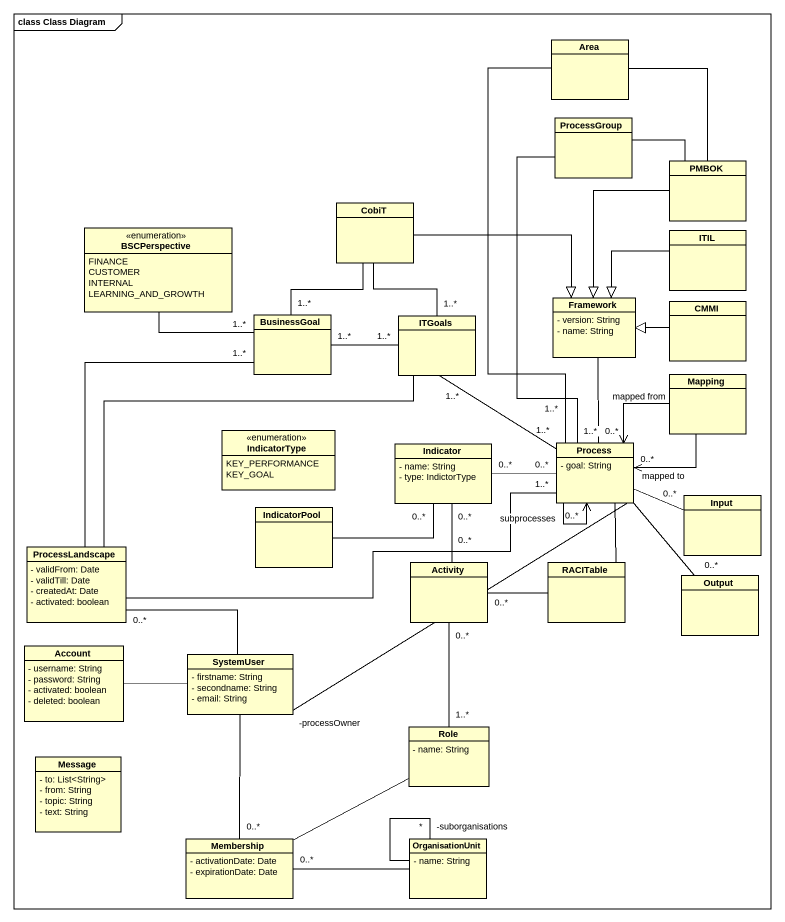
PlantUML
@startuml
mainframe class Class Diagram
hide circle
hide empty members
skinparam classAttributeIconSize 0
class Area
class ProcessGroup
class PMBOK
class CobiT
enum BSCPerspective {
  FINANCE
  CUSTOMER
  INTERNAL
  LEARNING_AND_GROWTH
}
class ITIL
class BusinessGoal
class ITGoals
class Framework {
  - version: String
  - name: String
}
class CMMI
class Mapping
enum IndicatorType {
  KEY_PERFORMANCE
  KEY_GOAL
}
class Indicator {
  - name: String
  - type: IndictorType
}
class "Process" as Process_ {
  - goal: String
}
class IndicatorPool
class Input
class ProcessLandscape {
  - validFrom: Date
  - validTill: Date
  - createdAt: Date
  - activated: boolean
}
class Activity
class RACITable
class Output
class Account {
  - username: String
  - password: String
  - activated: boolean
  - deleted: boolean
}
class SystemUser {
  - firstname: String
  - secondname: String
  - email: String
}
class Role {
  - name: String
}
class Message {
  - to: List<String>
  - from: String
  - topic: String
  - text: String
}
class Membership {
  - activationDate: Date
  - expirationDate: Date
}
class OrganisationUnit {
  - name: String
}
ProcessGroup -- "1..*" Process_
PMBOK -up- Area
PMBOK -left- ProcessGroup
PMBOK --|> Framework
CobiT -- "1..*" BusinessGoal
CobiT -- "1..*" ITGoals
CobiT -right-|> Framework
ITIL -left-|> Framework
BusinessGoal "1..*" -left- BSCPerspective
BusinessGoal "1..*" -right- "1..*" ITGoals
ITGoals "1..*" -- "1..*" Process_
Framework -- "0..*" Process_
CMMI -left-|> Framework
Mapping --> "0..*" Process_ : mapped to
Indicator "0..*" -left- IndicatorPool
Indicator "0..*" -- "0..*" Activity
Process_ "1..*" -up- Area
Process_ <-up- Mapping : mapped from
Process_ "0..*" -left- "0..*" Indicator
Process_ --> "0..*" Process_ : subprocesses
Process_ -right- "0..*" Input
Process_ -- RACITable
Process_ -- "0..*" Output
Process_ -left- "-processOwner" SystemUser
ProcessLandscape -up- "1..*" BusinessGoal
ProcessLandscape -up- ITGoals
ProcessLandscape -right- "1..*" Process_
ProcessLandscape "0..*" -- SystemUser
Activity "0..*" -right- RACITable
Activity "0..*" -- "1..*" Role
SystemUser -left- Account
Membership "0..*" -up- SystemUser
Membership -right- Role
Membership "0..*" -right- OrganisationUnit
OrganisationUnit "-suborganisations\n*" -- OrganisationUnit
@enduml
